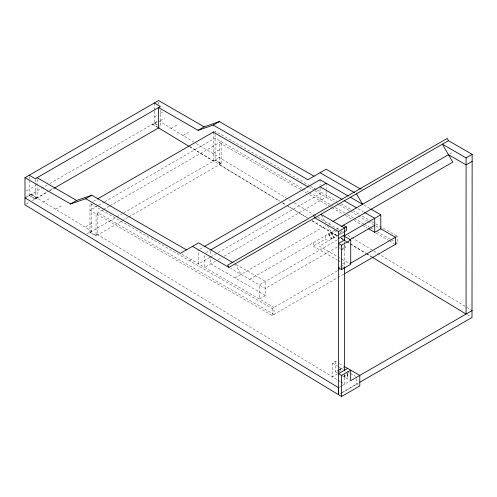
<?xml version="1.0" encoding="UTF-8"?>
<svg xmlns="http://www.w3.org/2000/svg" width="497" height="497" viewBox="0 0 497 497"><rect width="100%" height="100%" fill="white"/><g stroke="black" fill="none" stroke-linecap="round" stroke-linejoin="round"><path stroke-width="0.37" stroke-dasharray="2.48 1.86" d="M337.059 271.002L272.17 308.469L89.969 203.279L89.969 232.354L96.045 235.858L96.045 234.839L97.866 233.783L97.866 212.747L273.99 314.427L273.99 307.419L181.368 253.942M97.866 233.783L97.859 234.801L337.581 379.925M300.666 189.581L219.332 142.62L219.326 164.675L279.687 201.217M128.829 216.934L221.153 163.625L221.153 162.606L219.332 163.656M157.816 127.437L152.536 124.244L157.996 121.088M24.999 197.874L31.069 194.37L37.132 197.868L37.132 185.449M26.204 191.01L29.242 189.251M31.062 188.201L35.312 185.748M154.35 117.025L157.99 114.919M160.419 113.515L163.457 111.763M26.341 197.098L47.302 184.983M49.837 183.53L157.934 121.125M31.062 195.215L35.312 192.761M160.419 120.529L164.669 118.075M26.192 204.025L29.553 202.086M32.237 200.54L48.352 191.233M49.023 190.848L53.719 188.133M37.132 197.868L35.312 198.924L29.242 195.414L29.242 181.132M29.242 195.414L35.312 199.092L47.352 192.14M50.029 190.593L53.378 188.661M43.208 202.229L49.284 198.719M170.744 128.593L176.82 125.089M55.353 209.237L61.429 205.733M182.89 135.606L188.966 132.103M93.318 201.347L96.66 199.415M98.002 205.659L89.969 210.293L272.17 315.483L337.059 278.016M98.667 205.267L104.022 202.18M104.693 201.794L215.077 138.06L302.493 188.531M102.736 209.933L96.045 213.797L96.045 235.858L121.467 221.177M103.401 209.548L109.427 206.075M110.092 205.69L221.153 141.57L221.153 163.625L215.077 160.121L122.753 213.424M85.72 226.769L91.796 223.265M213.256 153.138L219.332 149.634M86.938 233.932L91.796 231.13L91.796 202.229M189.494 146.621L213.256 161.003L219.332 157.499M89.969 232.354L116.062 217.288M116.733 216.903L122.082 213.809M122.138 220.792L128.158 217.319M199.937 249.09L203.292 247.152M189.574 260.782L191.395 259.732M314.682 188.549L312.855 189.605L309.513 187.673M205.882 252.669L210.132 250.215M210.001 257.303L198.595 263.888L198.595 249.861M210.672 256.912L320.056 193.762M215.437 261.18L204.671 267.392L204.671 254.843M218.121 259.627L221.469 257.695M224.153 256.141L326.131 197.266L326.131 189.885M235.031 277.916L325.777 225.52M328.337 224.041L332.375 221.718M449.673 153.989L453.314 151.889M249.693 279.364L335.984 229.546M336.655 229.16L340.762 226.787M313.253 242.673L313.253 246.177L325.398 239.163L328.436 240.915M338.457 235.131L319.329 246.177L337.364 256.589M339.122 234.746L343.868 232.006M337.159 239.989L259.328 284.924L259.328 298.952L265.398 295.448L265.398 281.42L234.739 263.714M337.159 247.003L265.398 288.434L230.664 268.38M337.83 246.618L339.842 245.456M341.004 249.68L345.26 247.226A1.715 0.994 60 0 0 344.042 245.127M341.868 249.767L344.899 248.015M338.538 267.79L340.364 266.74M340.967 266.386L344.614 264.28L341.277 262.354M337.73 270.616L339.737 269.455M342.414 267.914L344.421 266.752M396.059 236.939L397.277 236.237L397.277 243.25L396.059 243.952M337.73 277.63L343.75 274.151M337.581 373.881L332.468 376.832L332.468 363.145L335.506 361.394L338.699 363.239M339.501 369.37L340.718 368.668A1.715 0.994 60 0 1 342.632 370.066M335.506 361.394L335.506 371.911L338.755 370.035M339.408 369.656L344.614 366.649M337.935 370.861L341.576 368.755M339.147 387.337L341.899 385.753M342.184 385.585L349.956 381.1M341.079 393.065L359.207 382.597M339.842 393.953L341.793 392.823M342.445 392.45L356.759 384.181L358.579 385.237M363.891 205.044L370.501 208.858M358.051 208.684L363.388 211.765M309.998 185.853L215.077 131.046L215.077 160.121M310.668 186.238L316.595 189.661M317.272 190.047L336.836 201.347M340.799 203.633L352.286 210.262M352.901 210.622L359.673 214.53M362.313 216.052L371.085 221.115M371.725 221.488L375.117 223.445M375.763 223.818L397.277 236.237M314.874 190.767L334.344 202.012M337.028 203.559L339.047 204.727M339.389 204.919L367.457 221.128M368.053 221.469L373.458 224.594M375.981 226.048L379.459 228.055M303.151 188.91L308.544 192.022M309.202 192.401L332.741 205.994M335.419 207.541L344.843 212.977M347.521 214.53L353.578 218.021M354.249 218.407L363.661 223.843M364.332 224.234L369.712 227.34M370.383 227.725L373.744 229.67M377.105 231.608L390.549 239.368M391.226 239.759L394.587 241.697M395.258 242.089L397.277 243.25M301.344 189.966L306.717 193.072M309.407 194.625L328.722 205.777M329.393 206.162L331.387 207.317M332.058 207.703L343.017 214.033M345.39 215.4L351.758 219.078M354.05 220.401L361.841 224.899M362.512 225.284L367.382 228.098M375.956 233.05L388.729 240.424M389.399 240.809L394.109 243.524M154.35 111.117L154.35 123.188L159.208 125.99M340.047 232.354L343.309 234.236M152.536 124.244L157.99 127.394M334.326 230.502L337.364 232.254M338.028 232.646L342.042 234.957M331.288 232.254L337.283 235.721M341.284 238.026L344.614 239.952M338.028 256.974L350.056 263.919M313.253 246.177L337.277 260.043M337.941 260.428L340.613 261.969M265.398 295.448L210.74 263.888L210.74 256.874M339.339 363.605L343.812 366.19M332.468 363.145L337.581 366.096M338.221 366.469L343.334 369.42M335.506 371.911L337.482 373.054M342.104 375.726L350.025 380.298M158.605 120.734L193.811 142.049M196.228 143.509L292.13 201.571M294.311 202.894L313.383 214.437M314.048 214.841L340.097 230.608M340.762 231.012L343.415 232.621M347.931 235.348L472.15 310.55M154.35 123.188L159.202 126.126M215.077 159.953L221.146 163.625M189.68 146.565L280.022 201.254M282.681 202.863L286.005 204.876M286.67 205.28L307.258 217.742M311.911 220.556L337.152 235.839M341.141 238.256L345.788 241.07M346.452 241.467L349.776 243.48M350.441 243.884L365.717 253.135M366.382 253.532L371.694 256.75M467.354 314.663L470.671 316.67M282.339 202.826L285.657 204.832M288.31 206.441L307.544 218.084M312.191 220.898L337.395 236.156M341.371 238.566L343.365 239.765M344.03 240.169L346.018 241.374M346.682 241.778L365.916 253.42M366.581 253.824L371.222 256.632M347.173 371.365L349.726 372.912M350.366 373.303L355.479 376.397M31.069 194.37L91.796 231.13M337.979 380.168L340.631 381.777M340.78 381.864L344.614 384.181L344.614 374.906M89.969 232.18L96.039 235.851M361.605 188.58L362.251 189.699M321.298 214.959L325.858 222.849M327.355 225.439L334.382 237.485M331.077 232.379L334.114 237.641M330.722 232.584L333.76 237.846M329.002 233.578L332.039 238.833M328.647 233.783L331.685 239.045M328.38 233.938L331.418 239.194M235.031 263.888L241.107 274.406M356.759 378.571L356.759 384.181M347.85 373.489L347.85 376.297M347.347 373.489L347.347 376.993M344.918 374.893L344.918 376.993A1.715 0.994 0 0 0 347.788 376.552A1.715 0.994 0 0 0 345.688 375.334A1.715 0.994 0 0 0 344.918 376.993M344.614 241.467L344.614 243.754M344.614 244.512L344.614 266.684M344.415 374.893L344.415 376.297M326.131 183.244L326.131 189.146M325.398 235.659L325.398 239.163M320.056 179.734L320.056 184.903M320.056 188.152L320.056 200.776M272.17 308.469L272.17 315.483M213.256 132.103L213.256 161.003M210.74 251.265L210.74 255.47M160.419 110.011L160.419 126.859M158.599 102.022L158.599 104.233M154.35 102.997L154.35 110.377M37.132 179.237L37.132 184.673M35.312 179.436L35.312 199.092M29.242 176.702L29.242 180.666M347.62 373.284A1.715 0.994 0 0 1 346.577 373.744M344.918 372.085A1.715 0.994 0 0 1 345.272 371.93M340.967 371.023A1.715 0.994 60 0 1 340.718 368.668M337.37 371.594A1.715 0.994 60 0 1 337.37 370.874M339.147 371.048A1.715 0.994 60 0 1 339.712 372.228M345.26 247.226A1.715 0.994 60 0 1 344.042 247.928A1.715 0.994 60 0 1 342.831 245.829M340.402 249.146A1.715 0.994 60 0 1 340.402 246.717"/><path stroke-width="0.75" d="M24.999 197.874L24.85 204.801L338.395 394.618L338.538 387.691L24.999 197.874L24.987 177.684L158.599 100.543L204.149 126.841L219.332 121.579L313.986 176.23M448.456 140.67L228.962 267.392L227.669 265.162L447.17 138.433L448.456 140.67L472.15 154.343L472.001 317.477L359.878 382.212M54.043 188.276L159.083 127.636M24.987 177.684L70.537 203.981L76.613 200.471L91.796 195.215L186.45 249.861M158.599 127.741L158.599 107.557L198.073 130.351L204.149 126.841M70.537 203.981L85.72 198.719L91.796 195.215M198.073 130.351L213.256 125.089L219.332 121.579M97.331 199.03L213.741 131.823M203.963 246.76L320.056 179.734L348.13 195.942M210.74 249.861L326.131 183.244M333.033 221.333L448.456 154.691L466.074 164.867L472.15 161.357M341.358 226.446L452.755 162.128L442.386 144.173L466.074 157.853L472.15 154.343M313.557 215.574L314.849 217.804L338.538 231.484L346.471 226.999L346.471 230.502L343.868 232.006M338.538 238.498L344.614 234.988M343.868 236.118L380.789 214.797L380.789 228.825L374.719 232.329L368.718 228.868M344.614 239.952L338.538 243.455L341.613 245.232L350.72 239.97L350.72 264.305L341.613 269.56L338.538 267.79M349.9 239.647L374.719 225.321M350.441 263.273L395.935 237.013M344.421 273.766L395.935 244.021M347.651 368.407L338.538 373.663L341.576 375.415L350.689 370.159L350.689 380.677L472.15 310.55M338.538 231.484L338.538 394.705L341.576 396.457L359.797 385.939L359.797 375.415L344.452 366.562M360.586 189.108L326.131 169.216L307.91 179.734L213.256 125.089M320.056 172.726L354.51 192.612M350.13 197.098L362.791 204.41M370.793 209.026L380.789 214.797M320.056 186.748L342.054 199.446M344.054 200.602L356.722 207.914M364.717 212.536L374.719 218.307L374.719 232.329M213.256 132.103L308.177 186.903M380.677 228.763L395.45 237.293L395.45 244.3M154.35 102.997L160.419 106.507L35.312 178.734L29.242 175.23M343.433 225.247L346.471 226.999M320.919 214.3L344.614 227.98L344.614 240.405M344.042 236.112L350.72 239.97M233.043 262.739L198.595 242.853L180.374 253.371L85.72 198.719M192.519 246.357L228.962 267.392M37.132 177.684L76.613 200.471M158.475 127.841L188.835 146.217M371.886 257.036L466.074 314.061L466.074 157.853M356.498 193.762L362.568 204.279M344.614 267.461L344.614 370.271M341.613 245.232L341.613 269.56M341.576 375.415L341.576 396.457"/></g></svg>
